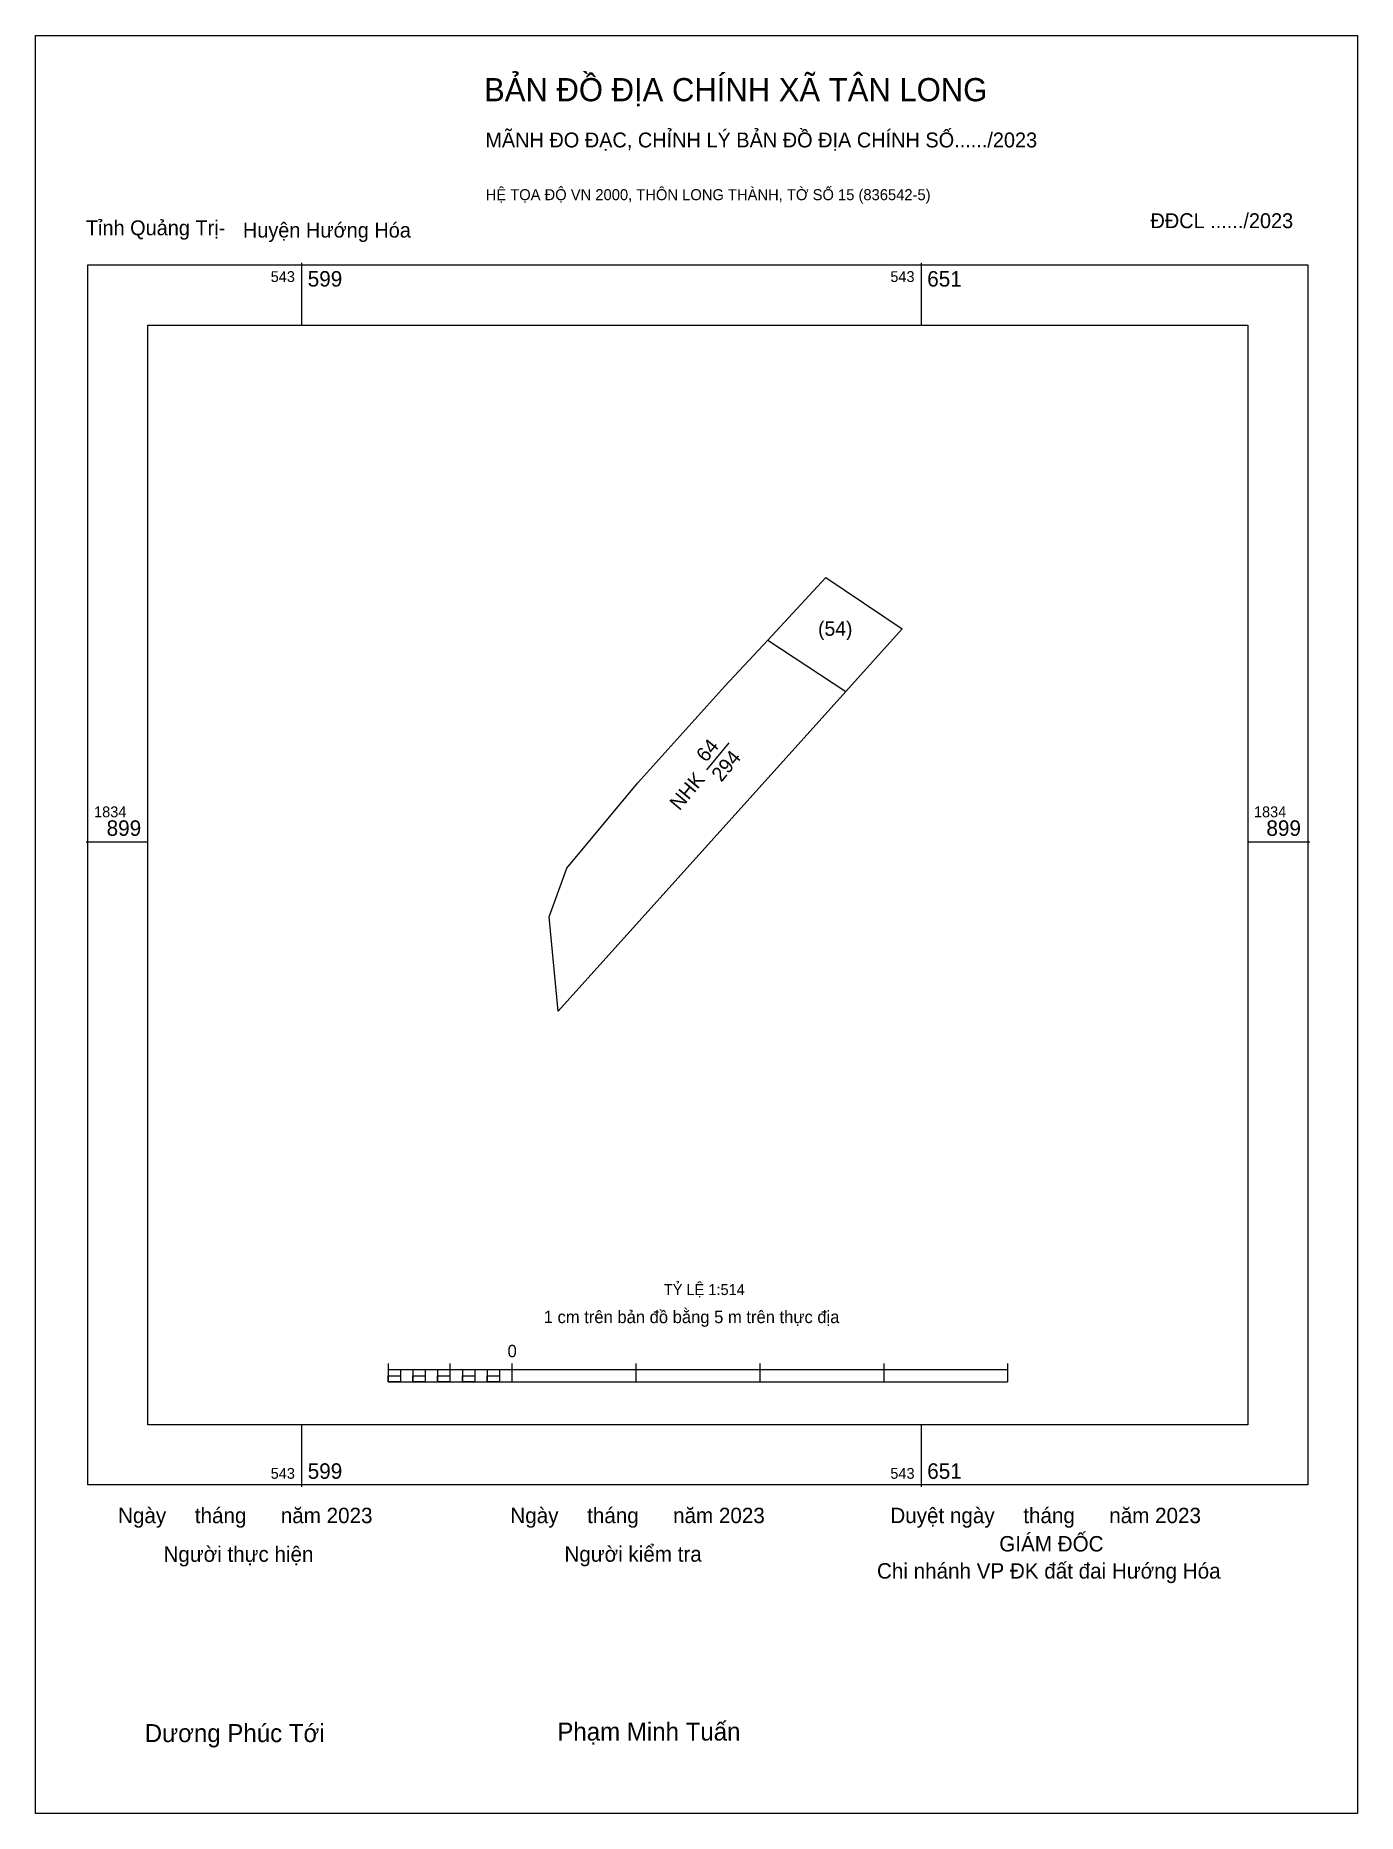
# Model space of a CAD drawing. Extents: x 543578 to 543687, y 1834819 to 1834967.
import ezdxf

# ---------------------------------------------------------------- set-up
doc = ezdxf.new("R2010")
doc.units = 0
for name, color, linetype in [('Level 10', 7, 'Continuous'), ('Level 13', 7, 'Continuous'), ('Level 15', 7, 'Continuous'), ('Level 36', 7, 'Continuous'), ('Level 6', 7, 'Continuous'), ('Level 62', 7, 'Continuous'), ('Level 63', 7, 'Continuous'), ('Level 9', 7, 'Continuous')]:
    doc.layers.add(name, color=color, linetype=linetype)

msp = doc.modelspace()

# ---------------------------------------------------------------- linework, layer by layer
at = {"layer": 'Level 10'}
msp.add_lwpolyline([(543638.37, 1834916.34), (543643.2, 1834921.55), (543649.53, 1834917.29), (543644.86, 1834912.1), (543620.98, 1834885.55), (543620.24, 1834893.39), (543621.69, 1834897.44), (543627.59, 1834904.5), (543634.81, 1834912.52)], close=True, dxfattribs=at)
at = {"layer": 'Level 15'}
msp.add_lwpolyline([(543577.6, 1834966.52), (543687.32, 1834966.52), (543687.32, 1834818.98), (543577.6, 1834818.98)], close=True, dxfattribs=at)
at = {"layer": 'Level 36'}
msp.add_lwpolyline([(543638.37, 1834916.34), (543644.86, 1834912.1)], dxfattribs=at)
at = {"layer": 'Level 62'}
msp.add_lwpolyline([(543586.93, 1834942.5), (543678.21, 1834942.5), (543678.21, 1834851.22), (543586.93, 1834851.22)], close=True, dxfattribs=at)
at = {"layer": 'Level 63'}
for p, q in [((543599.68, 1834947.65), (543599.68, 1834942.5)), ((543651.1, 1834947.65), (543651.1, 1834942.5)), ((543581.79, 1834899.6), (543586.93, 1834899.6)), ((543678.21, 1834899.6), (543683.36, 1834899.6)), ((543606.86, 1834856.33), (543606.86, 1834854.79)), ((543606.86, 1834855.81), (543658.28, 1834855.81)), ((543607.89, 1834855.81), (543607.89, 1834854.79)), ((543608.92, 1834855.81), (543608.92, 1834854.79)), ((543609.94, 1834855.81), (543609.94, 1834854.79)), ((543610.97, 1834855.81), (543610.97, 1834854.79)), ((543612, 1834856.33), (543612, 1834854.79)), ((543612, 1834855.81), (543612, 1834854.79)), ((543613.03, 1834855.81), (543613.03, 1834854.79)), ((543614.06, 1834855.81), (543614.06, 1834854.79)), ((543615.09, 1834855.81), (543615.09, 1834854.79)), ((543616.12, 1834855.81), (543616.12, 1834854.79)), ((543617.14, 1834856.33), (543617.14, 1834854.79)), ((543617.14, 1834855.81), (543617.14, 1834854.79)), ((543627.43, 1834856.33), (543627.43, 1834854.79)), ((543637.71, 1834856.33), (543637.71, 1834854.79)), ((543648, 1834856.33), (543648, 1834854.79)), ((543658.28, 1834856.33), (543658.28, 1834854.79)), ((543606.86, 1834854.79), (543658.28, 1834854.79)), ((543599.68, 1834851.22), (543599.68, 1834846.08)), ((543651.1, 1834851.22), (543651.1, 1834846.08))]:
    msp.add_line(p, q, dxfattribs=at)
for points in [[(543581.95, 1834947.49), (543683.19, 1834947.49), (543683.19, 1834846.24), (543581.95, 1834846.24)], [(543606.86, 1834855.3), (543607.89, 1834855.3), (543607.89, 1834854.79), (543606.86, 1834854.79)], [(543606.86, 1834855.3), (543607.89, 1834855.3), (543607.89, 1834854.79), (543606.86, 1834854.79)], [(543608.92, 1834855.3), (543609.94, 1834855.3), (543609.94, 1834854.79), (543608.92, 1834854.79)], [(543610.97, 1834855.3), (543612, 1834855.3), (543612, 1834854.79), (543610.97, 1834854.79)], [(543613.03, 1834855.3), (543614.06, 1834855.3), (543614.06, 1834854.79), (543613.03, 1834854.79)], [(543615.09, 1834855.3), (543616.12, 1834855.3), (543616.12, 1834854.79), (543615.09, 1834854.79)]]:
    msp.add_lwpolyline(points, close=True, dxfattribs=at)
at = {"layer": 'Level 9'}
msp.add_line((543633.32, 1834905.58), (543635.18, 1834907.83), dxfattribs=at)

# ---------------------------------------------------------------- texts
at = {"layer": 'Level 13'}
for s, p in [('64', (543633.25, 1834906.14)), ('294', (543634.52, 1834904.51)), ('NHK', (543631.05, 1834902.14))]:
    msp.add_text(s, height=1.2, rotation=50.3106, dxfattribs=at).set_placement(p)
at = {"layer": 'Level 6'}
msp.add_text('TỶ LỆ 1:514', height=0.904, dxfattribs=at).set_placement((543629.75, 1834862))
at = {"layer": 'Level 63'}
for s, height, p in [('BẢN ĐỒ ĐỊA CHÍNH XÃ TÂN LONG', 1.9251, (543614.83, 1834961.07)), ('MÃNH ĐO ĐẠC, CHỈNH LÝ BẢN ĐỒ ĐỊA CHÍNH SỐ....../2023', 1.2353, (543614.93, 1834957.24)), ('HỆ TỌA ĐỘ VN 2000, THÔN LONG THÀNH, TỜ SỐ 15 (836542-5)', 0.9144, (543614.96, 1834952.86)), ('543', 0.9, (543597.12, 1834946.07)), ('599', 1.286, (543600.19, 1834945.69)), ('543', 0.9, (543648.55, 1834946.07)), ('651', 1.286, (543651.61, 1834945.69)), ('(54)', 1.2, (543642.55, 1834916.71)), ('1834', 0.9, (543582.46, 1834901.65)), ('899', 1.286, (543583.5, 1834900.11)), ('1834', 0.9, (543678.73, 1834901.65)), ('899', 1.286, (543679.76, 1834900.11)), ('1 cm trên bản đồ bằng 5 m trên thực địa', 1.0285, (543619.78, 1834859.67)), ('0', 1.03, (543616.78, 1834856.84)), ('599', 1.286, (543600.19, 1834846.75)), ('651', 1.286, (543651.61, 1834846.75)), ('543', 0.9, (543597.12, 1834846.75)), ('543', 0.9, (543648.55, 1834846.75)), ('Ngày     tháng      năm 2023', 1.2796, (543584.45, 1834843.07)), ('Ngày     tháng      năm 2023', 1.2796, (543617.01, 1834843.07)), ('Duyệt ngày     tháng      năm 2023', 1.2796, (543648.55, 1834843.07)), ('GIÁM ĐỐC', 1.28, (543657.59, 1834840.72)), ('Người thực hiện', 1.2796, (543588.22, 1834839.86)), ('Người kiểm tra', 1.2796, (543621.5, 1834839.87)), ('Chi nhánh VP ĐK đất đai Hướng Hóa', 1.2796, (543647.44, 1834838.47)), ('Dương Phúc Tới', 1.4925, (543586.66, 1834824.9)), ('Phạm Minh Tuấn', 1.4925, (543620.91, 1834825.03))]:
    msp.add_text(s, height=height, dxfattribs=at).set_placement(p)
at = {"layer": 'Level 9'}
for s, p in [('ĐĐCL ....../2023', (543670.14, 1834950.54)), ('Tỉnh Quảng Trị-', (543581.78, 1834949.95)), ('Huyện Hướng Hóa', (543594.81, 1834949.76))]:
    msp.add_text(s, height=1.2353, dxfattribs=at).set_placement(p)

doc.saveas('drawing.dxf')
